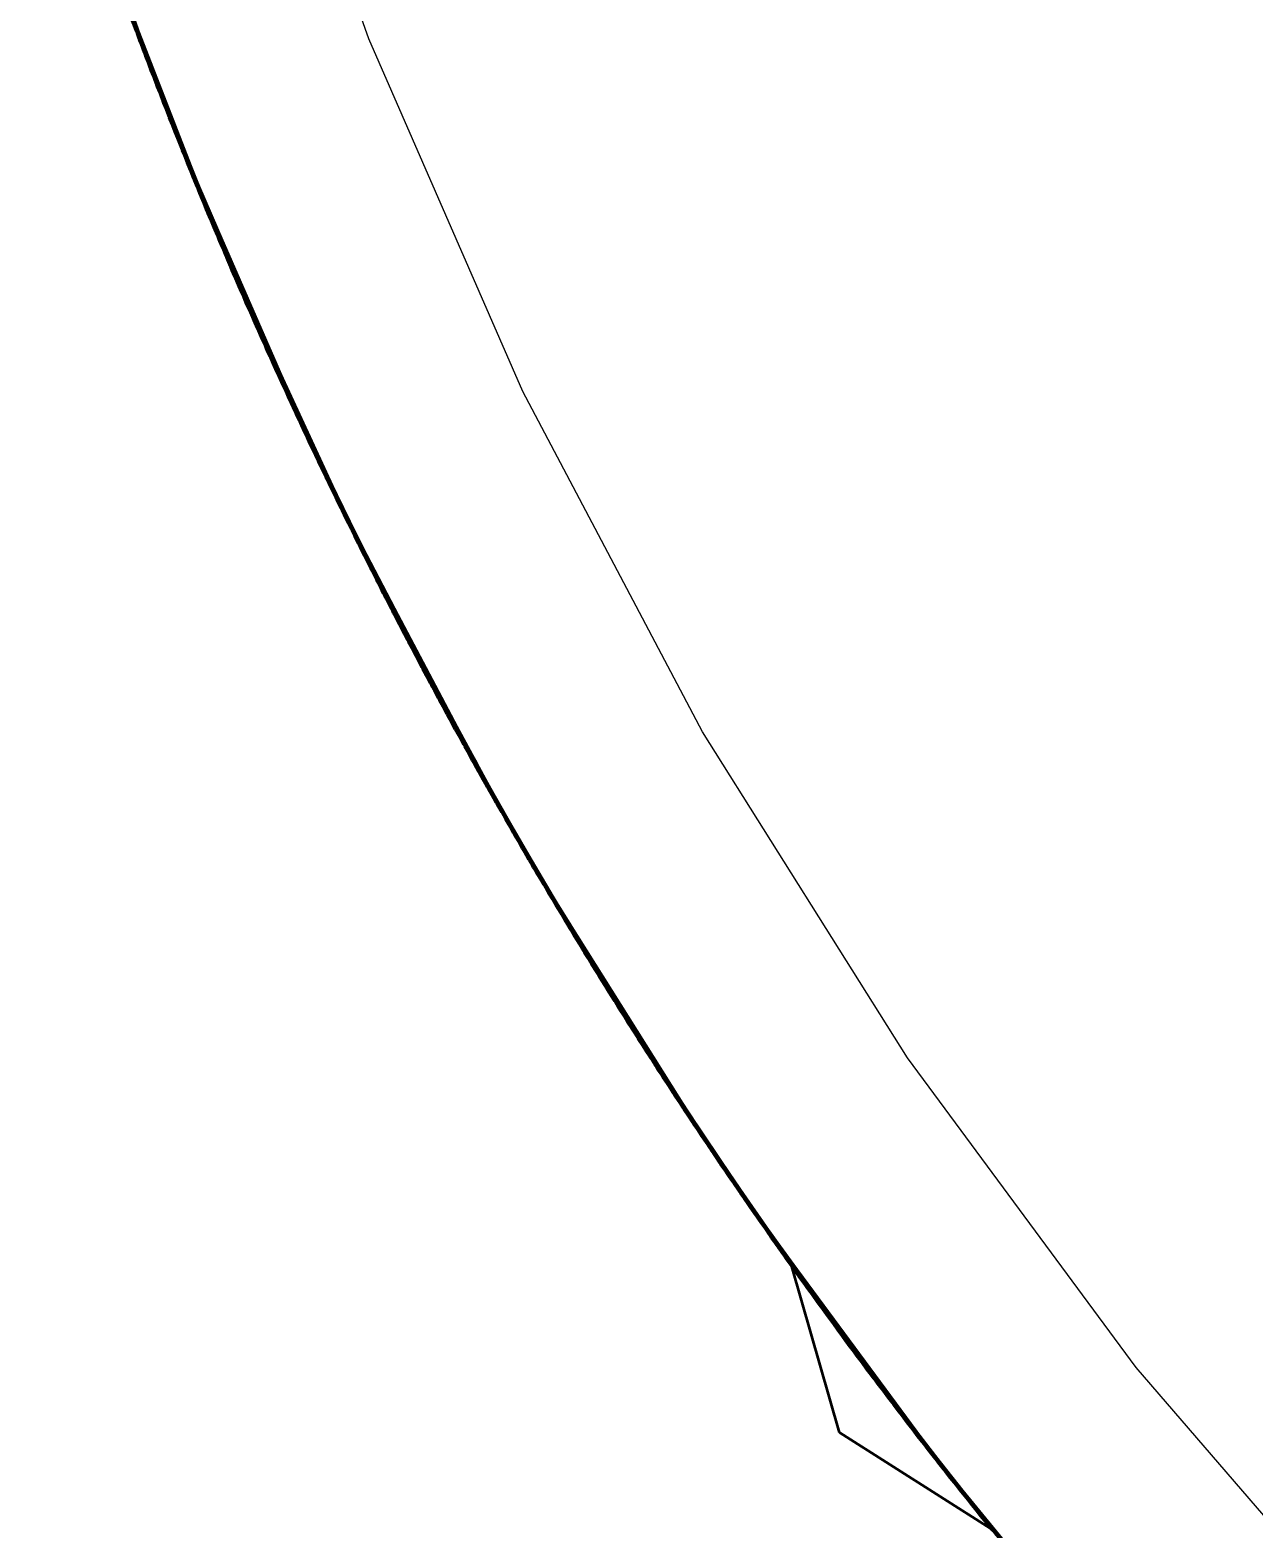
# Model space of a CAD drawing. Header units: millimetres. Extents: x 0 to 420, y 0 to 297.
# Drawn here: x 189.716 to 190.857, y 263.856 to 265.255 of the extents above; entities that cross this region are included whole.
import ezdxf

# ---------------------------------------------------------------- set-up
doc = ezdxf.new("R2010")
doc.units = ezdxf.units.MM
doc.linetypes.add('DASHED', pattern=[1.524, 1.27, -0.254])
doc.layers.add('HIDDEN', color=8, linetype='DASHED', lineweight=25)
doc.layers.add('VISIBLE', color=7, linetype='CONTINUOUS', lineweight=50)

msp = doc.modelspace()

# ---------------------------------------------------------------- linework, layer by layer
at = {"layer": 'HIDDEN'}
for points in [[(190.03181, 265.24636), (189.91325, 265.58517)], [(190.03181, 265.24636), (189.91325, 265.58517)], [(189.81744, 265.24683), (189.716, 265.54628)], [(189.83883, 265.19072), (189.71775, 265.54053)], [(189.8196, 265.24107), (189.71779, 265.54039)], [(189.81789, 265.24581), (189.71827, 265.53927)], [(189.82176, 265.23532), (189.71959, 265.53451)], [(189.82361, 265.23043), (189.72112, 265.52952)], [(189.84563, 265.17329), (189.72214, 265.52622)], [(189.72214, 265.52622), (189.84563, 265.17329)], [(189.82223, 265.23425), (189.72255, 265.52551)], [(189.82578, 265.22468), (189.72293, 265.52364)], [(189.82371, 265.23034), (189.72304, 265.52373)], [(189.72317, 265.52325), (189.84539, 265.17398)], [(189.82796, 265.21895), (189.72474, 265.51778)], [(189.82983, 265.21407), (189.7263, 265.51279)], [(189.82812, 265.21873), (189.72743, 265.50983)], [(189.83203, 265.20833), (189.72813, 265.50692)], [(189.83424, 265.2026), (189.72997, 265.50106)], [(189.83394, 265.20355), (189.73232, 265.49423)], [(189.83834, 265.19198), (189.73339, 265.49021)], [(189.84056, 265.18626), (189.73525, 265.48436)], [(189.8399, 265.18813), (189.7373, 265.47858)], [(189.8447, 265.17568), (189.73871, 265.47354)], [(189.82461, 265.22851), (189.73962, 265.47482)], [(189.84695, 265.16995), (189.74059, 265.46768)], [(189.83053, 265.21296), (189.74191, 265.4671)], [(189.84589, 265.17282), (189.7423, 265.46301)], [(189.85112, 265.15937), (189.74409, 265.45686)], [(189.83634, 265.19785), (189.74427, 265.45912)], [(189.85339, 265.15365), (189.74599, 265.45101)], [(189.84233, 265.18243), (189.74658, 265.45134)], [(189.85186, 265.15767), (189.74736, 265.44741)], [(189.84831, 265.16717), (189.74891, 265.44348)], [(189.8576, 265.14309), (189.74952, 265.44021)], [(189.85429, 265.15206), (189.75127, 265.4355)], [(189.85988, 265.13738), (189.75144, 265.43436)], [(189.85799, 265.14228), (189.75179, 265.43375)], [(189.86217, 265.13169), (189.75337, 265.42853)], [(189.86413, 265.12685), (189.75502, 265.42358)], [(189.8626, 265.13079), (189.75642, 265.41996)], [(189.86644, 265.12114), (189.75696, 265.41774)], [(189.86406, 265.12719), (189.75699, 265.41805)], [(189.86875, 265.11545), (189.7589, 265.41191)], [(189.8687, 265.11573), (189.76162, 265.40441)], [(189.87304, 265.10492), (189.76252, 265.40113)], [(189.87537, 265.09924), (189.76449, 265.39531)], [(189.87497, 265.10039), (189.7669, 265.38885)], [(189.87971, 265.08874), (189.76816, 265.38456)], [(189.84265, 265.18487), (189.76929, 265.38515)], [(189.88207, 265.08305), (189.77015, 265.37874)], [(189.86511, 265.12509), (189.77174, 265.37742)], [(189.88122, 265.08526), (189.77219, 265.37339)], [(189.88644, 265.07256), (189.77385, 265.36798)], [(189.87121, 265.11007), (189.77425, 265.36949)], [(189.88881, 265.06688), (189.77586, 265.36217)], [(189.87751, 265.09472), (189.77669, 265.36181)], [(189.8875, 265.07019), (189.77755, 265.35789)], [(189.88376, 265.07965), (189.77918, 265.35395)], [(189.89322, 265.0564), (189.77959, 265.35144)], [(189.89561, 265.05074), (189.78162, 265.34563)], [(189.89004, 265.0646), (189.78167, 265.34606)], [(189.89392, 265.0549), (189.78223, 265.34432)], [(189.89801, 265.04508), (189.78366, 265.33983)], [(189.90006, 265.04028), (189.7854, 265.33491)], [(189.89874, 265.04353), (189.78712, 265.33063)], [(189.90247, 265.03462), (189.78745, 265.32911)], [(189.90028, 265.03992), (189.78772, 265.32875)], [(189.90489, 265.02897), (189.78951, 265.32332)], [(189.90695, 265.02417), (189.79126, 265.3184)], [(189.90512, 265.02859), (189.79262, 265.31517)], [(189.90938, 265.01852), (189.79333, 265.31261)], [(189.91181, 265.01289), (189.7954, 265.30683)], [(189.91168, 265.01335), (189.79819, 265.29971)], [(189.91635, 265.00247), (189.79927, 265.29614)], [(189.91881, 264.99683), (189.80137, 265.29037)], [(189.9182, 264.99838), (189.80377, 265.28435)], [(189.92338, 264.98642), (189.80527, 265.27968)], [(189.90135, 265.03789), (189.80625, 265.2807)], [(189.92586, 264.98079), (189.80738, 265.27391)], [(189.90774, 265.02297), (189.80894, 265.27281)], [(189.92479, 264.98337), (189.80942, 265.26896)], [(189.93046, 264.9704), (189.81132, 265.26325)], [(189.91434, 265.0077), (189.81154, 265.26521)], [(189.93295, 264.96478), (189.81346, 265.25748)], [(189.92085, 264.99281), (189.81421, 265.25738)], [(189.93149, 264.96824), (189.81512, 265.25359)], [(189.92745, 264.97781), (189.81686, 265.24961)], [(189.9376, 264.9544), (189.81744, 265.24683)], [(190.17535, 264.91735), (190.03181, 265.24636)], [(190.17535, 264.91735), (190.03181, 265.24636)], [(189.93417, 264.96269), (189.81949, 265.2419)], [(189.94012, 264.94879), (189.8196, 265.24107)], [(189.93812, 264.9534), (189.82014, 265.24)], [(189.94264, 264.94319), (189.82176, 265.23532)], [(189.9448, 264.93842), (189.82361, 265.23043)], [(189.94318, 264.94214), (189.82529, 265.22653)], [(189.94732, 264.93282), (189.82578, 265.22468)], [(189.94489, 264.93836), (189.8259, 265.22476)], [(189.94987, 264.92724), (189.82796, 265.21895)], [(189.95204, 264.92249), (189.82983, 265.21407)], [(189.95004, 264.92702), (189.83115, 265.21118)], [(189.9546, 264.9169), (189.83203, 265.20833)], [(189.95716, 264.91132), (189.83424, 265.2026)], [(189.95681, 264.91222), (189.83702, 265.19592)], [(189.96192, 264.90098), (189.83834, 265.19198)], [(189.98546, 264.85083), (189.83883, 265.19072)], [(189.9645, 264.89541), (189.84056, 265.18626)], [(189.96372, 264.89725), (189.84296, 265.18064)], [(189.94591, 264.93656), (189.84553, 265.17703)], [(189.9693, 264.88511), (189.8447, 265.17568)], [(189.99516, 264.83058), (189.84563, 265.17329)], [(189.84563, 265.17329), (189.99516, 264.83058)], [(189.84612, 265.17218), (189.99403, 264.83317)], [(189.97191, 264.87953), (189.84695, 265.16995)], [(189.95281, 264.92141), (189.84829, 265.16949)], [(189.97068, 264.88231), (189.84895, 265.1654)], [(189.97675, 264.86924), (189.85112, 265.15937)], [(189.95957, 264.90669), (189.85115, 265.16169)], [(189.97937, 264.86368), (189.85339, 265.15365)], [(189.96649, 264.89173), (189.85395, 265.15403)], [(189.9776, 264.86757), (189.85498, 265.15018)], [(189.97346, 264.87682), (189.85676, 265.14635)], [(189.98424, 264.8534), (189.8576, 265.14309)], [(189.98037, 264.86215), (189.85963, 265.13852)], [(189.98687, 264.84785), (189.85988, 265.13738)], [(189.98467, 264.85264), (189.86027, 265.13679)], [(189.92119, 264.99499), (189.8607, 265.14125)], [(189.98952, 264.84231), (189.86217, 265.13169)], [(189.99178, 264.8376), (189.86413, 265.12685)], [(189.99001, 264.84144), (189.86577, 265.12331)], [(189.99444, 264.83206), (189.86644, 265.12114)], [(189.99169, 264.83794), (189.86646, 265.12144)], [(189.99711, 264.82653), (189.86875, 265.11545)], [(189.99706, 264.82678), (189.87194, 265.10814)], [(190.00206, 264.81629), (189.87304, 265.10492)], [(190.00475, 264.81076), (189.87537, 265.09924)], [(190.00427, 264.8119), (189.87818, 265.09296)], [(190.00974, 264.80056), (189.87971, 265.08874)], [(189.96667, 264.89417), (189.8808, 265.0894)], [(190.01245, 264.79503), (189.88207, 265.08305)], [(189.99288, 264.83589), (189.88372, 265.08188)], [(190.01148, 264.79715), (189.88444, 265.07784)], [(190.01748, 264.78483), (189.88644, 265.07256)], [(189.99992, 264.8213), (189.88673, 265.07413)], [(190.02021, 264.77932), (189.88881, 265.06688)], [(190.00715, 264.80641), (189.88966, 265.06658)], [(190.01868, 264.78254), (189.89076, 265.06272)], [(190.01436, 264.79171), (189.89263, 265.05892)], [(190.02526, 264.76914), (189.89322, 265.0564)], [(190.028, 264.76364), (189.89561, 265.05074)], [(190.02157, 264.77714), (189.89563, 265.05118)], [(190.02605, 264.76769), (189.89629, 265.04947)], [(190.03075, 264.75815), (189.89801, 265.04508)], [(190.03311, 264.75348), (189.90006, 265.04028)], [(190.03159, 264.75663), (189.90205, 265.0361)], [(190.03587, 264.74799), (189.90247, 265.03462)], [(190.03335, 264.75314), (189.90277, 265.03426)], [(190.03864, 264.74251), (189.90489, 265.02897)], [(190.041, 264.73784), (189.90695, 265.02417)], [(190.0389, 264.74213), (189.9085, 265.02104)], [(190.04378, 264.73236), (189.90938, 265.01852)], [(190.04657, 264.72689), (189.91181, 265.01289)], [(190.04641, 264.72735), (189.91504, 265.00596)], [(190.05175, 264.71678), (189.91635, 265.00247)], [(190.05457, 264.71131), (189.91881, 264.99683)], [(190.05388, 264.71278), (189.92158, 264.99098)], [(190.05979, 264.7012), (189.92338, 264.98642)], [(190.03456, 264.75115), (189.92428, 264.98751)], [(190.06261, 264.69574), (189.92586, 264.98079)], [(190.04187, 264.73669), (189.92747, 264.9798)], [(190.06137, 264.69827), (189.92819, 264.97598)], [(190.06786, 264.68566), (189.93046, 264.9704)], [(190.04941, 264.72189), (189.93055, 264.97236)], [(190.07071, 264.68021), (189.93295, 264.96478)], [(190.05687, 264.70739), (189.9337, 264.96475)], [(190.06903, 264.68356), (189.93486, 264.96099)], [(190.06437, 264.6929), (189.93686, 264.95711)], [(190.076, 264.67015), (189.9376, 264.9544)], [(190.07206, 264.67819), (189.93996, 264.94961)], [(190.07887, 264.6647), (189.94012, 264.94879)], [(190.07658, 264.66917), (189.94073, 264.94776)], [(190.08174, 264.65928), (189.94264, 264.94319)], [(190.08419, 264.65465), (189.9448, 264.93842)], [(190.08235, 264.65825), (189.94672, 264.93463)], [(190.08707, 264.64923), (189.94732, 264.93282)], [(190.08427, 264.65463), (189.94745, 264.93287)], [(190.08996, 264.64381), (189.94987, 264.92724)], [(190.09242, 264.63921), (189.95204, 264.92249)], [(190.09015, 264.64361), (189.95354, 264.91968)], [(190.09533, 264.6338), (189.9546, 264.9169)], [(190.09825, 264.62838), (189.95716, 264.91132)], [(190.34308, 264.59999), (190.17535, 264.91735)], [(190.34308, 264.59999), (190.17535, 264.91735)], [(190.09786, 264.62923), (189.96036, 264.90484)], [(190.10365, 264.61838), (189.96192, 264.90098)], [(190.10658, 264.61297), (189.9645, 264.89541)], [(190.10567, 264.61479), (189.96725, 264.88996)], [(190.11202, 264.60299), (189.9693, 264.88511)], [(190.08542, 264.65287), (189.97003, 264.88653)], [(190.11497, 264.59759), (189.97191, 264.87953)], [(190.09326, 264.63819), (189.97326, 264.87919)], [(190.11358, 264.60027), (189.97419, 264.87512)], [(190.10095, 264.6239), (189.9766, 264.87159)], [(190.12045, 264.58764), (189.97675, 264.86924)], [(190.12342, 264.58224), (189.97937, 264.86368)], [(190.10878, 264.60947), (189.97991, 264.86408)], [(190.12142, 264.586), (189.98116, 264.86033)], [(190.1167, 264.59497), (189.98319, 264.85661)], [(190.12893, 264.5723), (189.98424, 264.8534)], [(190.15683, 264.52272), (189.98546, 264.85083)], [(190.12452, 264.58078), (189.98655, 264.84897)], [(190.13191, 264.56693), (189.98687, 264.84785)], [(190.12939, 264.57159), (189.9873, 264.84726)], [(190.05707, 264.70959), (189.98742, 264.85182)], [(190.1349, 264.56156), (189.98952, 264.84231)], [(190.13745, 264.55701), (189.99178, 264.8376)], [(190.13545, 264.56072), (189.99364, 264.83417)], [(190.14046, 264.55165), (189.99444, 264.83206)], [(190.13734, 264.55734), (189.99445, 264.83235)], [(190.16987, 264.49999), (189.99516, 264.83058)], [(189.99516, 264.83058), (190.16987, 264.49999)], [(189.99567, 264.82961), (190.16937, 264.50094)], [(190.14347, 264.54629), (189.99711, 264.82653)], [(190.14342, 264.54652), (190.00075, 264.81943)], [(190.14907, 264.53639), (190.00206, 264.81629)], [(190.1521, 264.53104), (190.00475, 264.81076)], [(190.15153, 264.53216), (190.00793, 264.80469)], [(190.15772, 264.52117), (190.00974, 264.80056)], [(190.10881, 264.61189), (190.01078, 264.8013)], [(190.16077, 264.51582), (190.01245, 264.79503)], [(190.13867, 264.55536), (190.01416, 264.794)], [(190.15969, 264.51785), (190.01515, 264.78999)], [(190.16644, 264.50597), (190.01748, 264.78483)], [(190.14662, 264.54123), (190.01764, 264.78647)], [(190.16951, 264.50063), (190.02021, 264.77932)], [(190.15475, 264.52689), (190.02106, 264.77908)], [(190.16779, 264.50374), (190.02241, 264.77531)], [(190.16291, 264.51261), (190.0245, 264.77165)], [(190.1752, 264.49079), (190.02526, 264.76914)], [(190.171, 264.49855), (190.028, 264.76408)], [(190.17828, 264.48548), (190.028, 264.76364)], [(190.17607, 264.48941), (190.02877, 264.76241)], [(190.18137, 264.48017), (190.03075, 264.75815)], [(190.18401, 264.47567), (190.03311, 264.75348)], [(190.18231, 264.4787), (190.03536, 264.74942)], [(190.18712, 264.47036), (190.03587, 264.74799)], [(190.18427, 264.47534), (190.0362, 264.74763)], [(190.19023, 264.46507), (190.03864, 264.74251)], [(190.19288, 264.46056), (190.041, 264.73784)], [(190.19053, 264.46468), (190.04275, 264.73482)], [(190.19601, 264.45526), (190.04378, 264.73236)], [(190.19913, 264.44998), (190.04657, 264.72689)], [(190.19894, 264.45043), (190.05022, 264.72019)], [(190.20494, 264.44022), (190.05175, 264.71678)], [(190.2081, 264.43493), (190.05457, 264.71131)], [(190.20734, 264.43633), (190.0577, 264.70565)], [(190.21395, 264.42518), (190.05979, 264.7012)], [(190.18563, 264.47341), (190.06062, 264.70236)], [(190.21712, 264.4199), (190.06261, 264.69574)], [(190.19383, 264.45945), (190.06428, 264.69487)], [(190.21572, 264.42235), (190.06525, 264.69109)], [(190.20227, 264.44519), (190.06783, 264.68762)], [(190.22299, 264.41018), (190.06786, 264.68566)], [(190.22617, 264.40491), (190.07071, 264.68021)], [(190.21066, 264.43115), (190.07145, 264.68024)], [(190.22429, 264.40815), (190.07286, 264.67654)], [(190.21904, 264.4172), (190.0751, 264.67278)], [(190.23209, 264.39521), (190.076, 264.67015)], [(190.22765, 264.40297), (190.07867, 264.6655)], [(190.2353, 264.38996), (190.07887, 264.6647)], [(190.23274, 264.39427), (190.07955, 264.66371)], [(190.2385, 264.38473), (190.08174, 264.65928)], [(190.24124, 264.38027), (190.08419, 264.65465)], [(190.23919, 264.38373), (190.08635, 264.651)], [(190.24446, 264.37504), (190.08707, 264.64923)], [(190.2413, 264.38028), (190.08721, 264.64925)], [(190.24769, 264.36981), (190.08996, 264.64381)], [(190.25043, 264.36537), (190.09242, 264.63921)], [(190.24789, 264.36961), (190.0941, 264.63651)], [(190.25368, 264.36016), (190.09533, 264.6338)], [(190.25693, 264.35493), (190.09825, 264.62838)], [(190.25651, 264.35573), (190.10184, 264.62212)], [(190.26296, 264.34529), (190.10365, 264.61838)], [(190.26623, 264.34008), (190.10658, 264.61297)], [(190.26518, 264.34186), (190.10966, 264.60772)], [(190.24259, 264.37855), (190.11265, 264.60448)], [(190.27228, 264.33046), (190.11202, 264.60299)], [(190.27557, 264.32526), (190.11497, 264.59759)], [(190.25133, 264.36442), (190.11635, 264.59734)], [(190.27402, 264.32784), (190.11753, 264.59333)], [(190.25994, 264.3506), (190.12014, 264.59)], [(190.53405, 264.29606), (190.34308, 264.59999)], [(190.53405, 264.29606), (190.34308, 264.59999)], [(190.28166, 264.31567), (190.12045, 264.58764)], [(190.28497, 264.31048), (190.12342, 264.58224)], [(190.26862, 264.33675), (190.12394, 264.58266)], [(190.28274, 264.3141), (190.12542, 264.57901)], [(190.27747, 264.32274), (190.12768, 264.57543)], [(190.2911, 264.3009), (190.12893, 264.5723)], [(190.28617, 264.30906), (190.13152, 264.56803)], [(190.29441, 264.29573), (190.13191, 264.56693)], [(190.21072, 264.43335), (190.13217, 264.57097)], [(190.29158, 264.30025), (190.13239, 264.56634)], [(190.29773, 264.29057), (190.1349, 264.56156)], [(190.30057, 264.28618), (190.13745, 264.55701)], [(190.29834, 264.28975), (190.13954, 264.55369)], [(190.30044, 264.2865), (190.14046, 264.55193)], [(190.30391, 264.28103), (190.14046, 264.55165)], [(190.30725, 264.27587), (190.14347, 264.54629)], [(190.3072, 264.27606), (190.14756, 264.53945)], [(190.31346, 264.26634), (190.14907, 264.53639)], [(190.31683, 264.26119), (190.1521, 264.53104)], [(190.31618, 264.2623), (190.15565, 264.52519)], [(190.35201, 264.20818), (190.15683, 264.52272)], [(190.32306, 264.25169), (190.15772, 264.52117)], [(190.26852, 264.33915), (190.15871, 264.52199)], [(190.32644, 264.24655), (190.16077, 264.51582)], [(190.30189, 264.28461), (190.16253, 264.51493)], [(190.32525, 264.24849), (190.16379, 264.51096)], [(190.33272, 264.23708), (190.16644, 264.50597)], [(190.31073, 264.27099), (190.16648, 264.50764)], [(190.33612, 264.23194), (190.16951, 264.50063)], [(190.36881, 264.18339), (190.16987, 264.49999)], [(190.16987, 264.49999), (190.36881, 264.18339)], [(190.31971, 264.25725), (190.17038, 264.50044)], [(190.33422, 264.23493), (190.17195, 264.49678)], [(190.1723, 264.49613), (190.36823, 264.18431)], [(190.3288, 264.24345), (190.17427, 264.49327)], [(190.34243, 264.22248), (190.1752, 264.49079)], [(190.33774, 264.22996), (190.17824, 264.48592)], [(190.34584, 264.21737), (190.17828, 264.48548)], [(190.34337, 264.22118), (190.17913, 264.48429)], [(190.34926, 264.21227), (190.18137, 264.48017)], [(190.35218, 264.20794), (190.18401, 264.47567)], [(190.35029, 264.21086), (190.18653, 264.47175)], [(190.35561, 264.20285), (190.18712, 264.47036)], [(190.35246, 264.20764), (190.18748, 264.47)], [(190.35905, 264.19776), (190.19023, 264.46507)], [(190.36198, 264.19343), (190.19288, 264.46056)], [(190.35939, 264.19737), (190.19482, 264.45765)], [(190.36544, 264.18834), (190.19601, 264.45526)], [(190.36889, 264.18326), (190.19913, 264.44998)], [(190.36866, 264.18372), (190.20319, 264.44353)], [(190.37531, 264.17389), (190.20494, 264.44022)], [(190.37879, 264.16881), (190.2081, 264.43493)], [(190.37796, 264.17013), (190.21158, 264.42949)], [(190.38524, 264.15945), (190.21395, 264.42518)], [(190.35394, 264.20577), (190.2147, 264.42639)], [(190.38874, 264.15438), (190.21712, 264.4199)], [(190.36301, 264.19237), (190.21882, 264.41916)], [(190.3872, 264.15672), (190.22002, 264.41545)], [(190.37231, 264.17872), (190.22285, 264.4121)], [(190.39522, 264.14505), (190.22299, 264.41018)], [(190.39872, 264.14), (190.22617, 264.40491)], [(190.3816, 264.16517), (190.22691, 264.40499)], [(190.39663, 264.14312), (190.22856, 264.40138)], [(190.39082, 264.15181), (190.23104, 264.39776)], [(190.40524, 264.13069), (190.23209, 264.39521)], [(190.40033, 264.13815), (190.23505, 264.39073)], [(190.40877, 264.12565), (190.2353, 264.38996)], [(190.40595, 264.12978), (190.23604, 264.38899)], [(190.41231, 264.12063), (190.2385, 264.38473)], [(190.41532, 264.11635), (190.24124, 264.38027)], [(190.41306, 264.11966), (190.24362, 264.37676)], [(190.41886, 264.11134), (190.24446, 264.37504)], [(190.41536, 264.11641), (190.24462, 264.37503)], [(190.42242, 264.10632), (190.24769, 264.36981)], [(190.42544, 264.10207), (190.25043, 264.36537)], [(190.42262, 264.10615), (190.25227, 264.36279)], [(190.429, 264.09707), (190.25368, 264.36016)], [(190.43258, 264.09206), (190.25693, 264.35493)], [(190.43213, 264.0928), (190.26092, 264.34892)], [(190.43921, 264.08282), (190.26296, 264.34529)], [(190.4428, 264.07782), (190.26623, 264.34008)], [(190.44276, 264.07787), (190.26963, 264.33503)], [(190.44945, 264.06861), (190.27228, 264.33046)], [(190.41679, 264.11472), (190.27281, 264.332)], [(190.45305, 264.06362), (190.27557, 264.32526)], [(190.42637, 264.1012), (190.27696, 264.32508)], [(190.45237, 264.06458), (190.2784, 264.32117)], [(190.43587, 264.0879), (190.2812, 264.31802)], [(190.45974, 264.05444), (190.28166, 264.31567)], [(190.46337, 264.04947), (190.28497, 264.31048)], [(190.44537, 264.07468), (190.28548, 264.3109)], [(190.46203, 264.0513), (190.28718, 264.30737)], [(190.45512, 264.06122), (190.28966, 264.30394)], [(190.47009, 264.0403), (190.2911, 264.3009)], [(190.46468, 264.04811), (190.29395, 264.29681)], [(190.38152, 264.16738), (190.29439, 264.29982)], [(190.47373, 264.03534), (190.29441, 264.29573)], [(190.74721, 264.00724), (190.53405, 264.29606)], [(190.74721, 264.00724), (190.53405, 264.29606)], [(190.47172, 264.03808), (190.29494, 264.29515)], [(190.47737, 264.0304), (190.29773, 264.29057)], [(190.48047, 264.0262), (190.30057, 264.28618)], [(190.47802, 264.02963), (190.30286, 264.283)], [(190.48146, 264.02488), (190.30389, 264.2813)], [(190.48413, 264.02127), (190.30391, 264.28103)], [(190.4878, 264.01633), (190.30725, 264.27587)], [(190.48776, 264.0165), (190.31176, 264.2693)], [(190.4946, 264.00722), (190.31346, 264.26634)], [(190.49828, 264.00229), (190.31683, 264.26119)], [(190.49755, 264.00338), (190.32074, 264.25558)], [(190.5051, 263.9932), (190.32306, 264.25169)], [(190.44514, 264.07704), (190.32399, 264.25259)], [(190.5088, 263.98829), (190.32644, 264.24655)], [(190.48188, 264.02473), (190.32825, 264.24578)], [(190.50855, 263.98863), (190.32976, 264.24189)], [(190.49159, 264.01166), (190.33264, 264.23877)], [(190.51567, 263.97923), (190.33272, 264.23708)], [(190.51939, 263.97432), (190.33612, 264.23194)], [(190.50139, 263.99857), (190.33702, 264.23178)], [(190.51846, 263.97554), (190.3388, 264.22826)], [(190.51136, 263.98533), (190.34134, 264.22489)], [(190.52628, 263.96528), (190.34243, 264.22248)], [(190.52114, 263.97243), (190.34577, 264.21782)], [(190.53, 263.96039), (190.34584, 264.21737)], [(190.5284, 263.9625), (190.34677, 264.21622)], [(190.53374, 263.95552), (190.34926, 264.21227)], [(190.56993, 263.90895), (190.35201, 264.20818)], [(190.53692, 263.95138), (190.35218, 264.20794)], [(190.53486, 263.95417), (190.35494, 264.20418)], [(190.54067, 263.94652), (190.35561, 264.20285)], [(190.53839, 263.94949), (190.35601, 264.2025)], [(190.54443, 263.94165), (190.35905, 264.19776)], [(190.54763, 263.93752), (190.36198, 264.19343)], [(190.54481, 263.94126), (190.3641, 264.19065)], [(190.5514, 263.93266), (190.36544, 264.18834)], [(190.59084, 263.88254), (190.36881, 264.18339)], [(190.36881, 264.18339), (190.59084, 263.88254)], [(190.55517, 263.92781), (190.36889, 264.18326)], [(190.36926, 264.18279), (190.59084, 263.88254)], [(190.55489, 263.92827), (190.37334, 264.1771)], [(190.56216, 263.91885), (190.37531, 264.17389)], [(190.56596, 263.91401), (190.37879, 264.16881)], [(190.56506, 263.91526), (190.38261, 264.1636)], [(190.57299, 263.90508), (190.38524, 264.15945)], [(190.53882, 263.94933), (190.38592, 264.1607)], [(190.5768, 263.90024), (190.38874, 264.15438)], [(190.54874, 263.9365), (190.39048, 264.15376)], [(190.57631, 263.90086), (190.39191, 264.15014)], [(190.55884, 263.92352), (190.39497, 264.14693)], [(190.58386, 263.89133), (190.39522, 264.14505)], [(190.58767, 263.88651), (190.39872, 264.14)], [(190.56901, 263.91054), (190.39946, 264.14012)], [(190.58649, 263.88801), (190.40134, 264.1366)], [(190.57904, 263.89781), (190.40405, 264.13315)], [(190.59476, 263.87764), (190.40524, 264.13069)], [(190.58939, 263.88477), (190.40849, 264.12639)], [(190.59861, 263.87284), (190.40877, 264.12565)], [(190.59673, 263.87518), (190.40959, 264.12472)], [(190.60245, 263.86805), (190.41231, 264.12063)], [(190.60573, 263.86397), (190.41532, 264.11635)], [(190.60329, 263.86711), (190.41792, 264.113)], [(190.60959, 263.85919), (190.41886, 264.11134)], [(190.60699, 263.8624), (190.41904, 264.11131)], [(190.61345, 263.85441), (190.42242, 264.10632)], [(190.61673, 263.85035), (190.42544, 264.10207)], [(190.61366, 263.85425), (190.42742, 264.09963)], [(190.62061, 263.84559), (190.429, 264.09707)], [(190.62449, 263.84081), (190.43258, 264.09206)], [(190.62402, 263.84149), (190.43694, 264.08631)], [(190.63169, 263.83201), (190.43921, 264.08282)], [(190.63433, 263.82889), (190.44276, 264.07787)], [(190.63559, 263.82725), (190.4428, 264.07782)], [(190.64281, 263.81847), (190.44945, 264.06861)], [(190.60731, 263.86241), (190.44987, 264.07018)], [(190.64485, 263.8161), (190.45237, 264.06458)], [(190.64672, 263.81373), (190.45305, 264.06362)], [(190.6177, 263.84957), (190.45448, 264.0635)], [(190.62806, 263.83684), (190.45914, 264.05676)], [(190.65398, 263.80498), (190.45974, 264.05444)], [(190.65524, 263.80356), (190.46203, 264.0513)], [(190.65791, 263.80025), (190.46337, 264.04947)], [(190.63835, 263.82429), (190.46388, 264.04989)], [(190.64894, 263.81145), (190.46848, 264.04322)], [(190.6652, 263.79152), (190.47009, 264.0403)], [(190.66571, 263.791), (190.47172, 264.03808)], [(190.65932, 263.79895), (190.47319, 264.03639)], [(190.56878, 263.91275), (190.47344, 264.03944)], [(190.66914, 263.78681), (190.47373, 264.03534)], [(190.67309, 263.78211), (190.47737, 264.0304)], [(190.67645, 263.77812), (190.48047, 264.0262)], [(190.67629, 263.77841), (190.48146, 264.02488)], [(190.67379, 263.78138), (190.48296, 264.02318)], [(190.68041, 263.77343), (190.48413, 264.02127)], [(190.68439, 263.76873), (190.4878, 264.01633)], [(190.68436, 263.76886), (190.49271, 264.01007)], [(190.69175, 263.76006), (190.4946, 264.00722)], [(190.69574, 263.75537), (190.49828, 264.00229)], [(190.98135, 263.73516), (190.74721, 264.00724)], [(190.98135, 263.73516), (190.74721, 264.00724)], [(190.69492, 263.75642), (190.50254, 263.99694)], [(190.70312, 263.74673), (190.5051, 263.9932)], [(190.63799, 263.8266), (190.50596, 263.99417)], [(190.7057, 263.74382), (190.50855, 263.98863)], [(190.70712, 263.74206), (190.5088, 263.98829)], [(190.67794, 263.77675), (190.51066, 263.98762)], [(190.68849, 263.76429), (190.51547, 263.98093)], [(190.71454, 263.73346), (190.51567, 263.97923)], [(190.71631, 263.7315), (190.51846, 263.97554)], [(190.71856, 263.7288), (190.51939, 263.97432)], [(190.69905, 263.75188), (190.52031, 263.97419)], [(190.70987, 263.73926), (190.52504, 263.96761)], [(190.72601, 263.72021), (190.52628, 263.96528)], [(190.72706, 263.71909), (190.5284, 263.9625)], [(190.72046, 263.727), (190.52991, 263.96084)], [(190.73004, 263.71557), (190.53, 263.96039)], [(190.73408, 263.71094), (190.53374, 263.95552)], [(190.73751, 263.70701), (190.53692, 263.95138)], [(190.73783, 263.70676), (190.53839, 263.94949)], [(190.73529, 263.70966), (190.53992, 263.94781)], [(190.74157, 263.7024), (190.54067, 263.94652)], [(190.74563, 263.69778), (190.54443, 263.94165)], [(190.74907, 263.69386), (190.54763, 263.93752)], [(190.74605, 263.69739), (190.54992, 263.93488)], [(190.75315, 263.68925), (190.5514, 263.93266)], [(190.75722, 263.68464), (190.55517, 263.92781)], [(190.75689, 263.6851), (190.55999, 263.92194)], [(190.76476, 263.67614), (190.56216, 263.91885)], [(190.76886, 263.67154), (190.56596, 263.91401)], [(190.80939, 263.62666), (190.56993, 263.90895)], [(190.76789, 263.67272), (190.5701, 263.90905)], [(190.77644, 263.66308), (190.57299, 263.90508)], [(190.73954, 263.70509), (190.57359, 263.90636)], [(190.77875, 263.66059), (190.57631, 263.90086)], [(190.78054, 263.65849), (190.5768, 263.90024)], [(190.75027, 263.69288), (190.57857, 263.89974)], [(190.76112, 263.68062), (190.58352, 263.89317)], [(190.78815, 263.65004), (190.58386, 263.89133)], [(190.78975, 263.64836), (190.58649, 263.88801)], [(190.79227, 263.64548), (190.58767, 263.88651)], [(190.77213, 263.66826), (190.58841, 263.88667)], [(190.83474, 263.59913), (190.59084, 263.88254)], [(190.59084, 263.88254), (190.83374, 263.6003)], [(190.59084, 263.88254), (190.83474, 263.59913)], [(190.78295, 263.65619), (190.59343, 263.88)], [(190.7999, 263.63707), (190.59476, 263.87764)], [(190.80073, 263.63626), (190.59673, 263.87518)], [(190.79408, 263.64385), (190.59829, 263.87354)], [(190.80404, 263.63252), (190.59861, 263.87284)], [(190.80818, 263.62798), (190.60245, 263.86805)], [(190.81171, 263.62413), (190.60573, 263.86397)], [(190.8117, 263.62422), (190.60699, 263.8624)], [(190.80909, 263.62708), (190.60854, 263.86079)], [(190.81586, 263.61959), (190.60959, 263.85919)]]:
    msp.add_lwpolyline(points, dxfattribs=at)
at = {"layer": 'VISIBLE'}
for points in [[(189.89787, 265.0454), (189.78354, 265.34016)], [(189.82151, 265.23599), (189.80362, 265.28841)], [(189.81686, 265.24961), (189.81141, 265.26301)], [(189.81512, 265.25359), (189.8128, 265.25929)], [(189.81714, 265.24763), (189.81453, 265.25534)], [(189.81949, 265.2419), (189.81714, 265.24763)], [(189.81853, 265.24391), (189.81789, 265.24581)], [(189.82014, 265.24), (189.81853, 265.24391)], [(189.8607, 265.14125), (189.82151, 265.23599)], [(189.82291, 265.23227), (189.82223, 265.23425)], [(189.82529, 265.22653), (189.82291, 265.23227)], [(189.82432, 265.22856), (189.82371, 265.23034)], [(189.8259, 265.22476), (189.82432, 265.22856)], [(189.82731, 265.22065), (189.82461, 265.22851)], [(189.84553, 265.17703), (189.82731, 265.22065)], [(189.82874, 265.21694), (189.82812, 265.21873)], [(189.83115, 265.21118), (189.82874, 265.21694)], [(189.83318, 265.20534), (189.83053, 265.21296)], [(189.84829, 265.16949), (189.83318, 265.20534)], [(189.83461, 265.20162), (189.83394, 265.20355)], [(189.83702, 265.19592), (189.83461, 265.20162)], [(189.8391, 265.19003), (189.83634, 265.19785)], [(189.85115, 265.16169), (189.8391, 265.19003)], [(189.84054, 265.18633), (189.8399, 265.18813)], [(189.84296, 265.18064), (189.84054, 265.18633)], [(189.84506, 265.17474), (189.84233, 265.18243)], [(189.86177, 265.13269), (189.84265, 265.18487)], [(189.85395, 265.15403), (189.84506, 265.17474)], [(189.84539, 265.17398), (189.84563, 265.17329)], [(189.84563, 265.17329), (189.84612, 265.17218)], [(189.84652, 265.17105), (189.84589, 265.17282)], [(189.84895, 265.1654), (189.84652, 265.17105)], [(189.85108, 265.15947), (189.84831, 265.16717)], [(189.85676, 265.14635), (189.85108, 265.15947)], [(189.85254, 265.15578), (189.85186, 265.15767)], [(189.85498, 265.15018), (189.85254, 265.15578)], [(189.85714, 265.14423), (189.85429, 265.15206)], [(189.85963, 265.13852), (189.85714, 265.14423)], [(189.85862, 265.14055), (189.85799, 265.14228)], [(189.86027, 265.13679), (189.85862, 265.14055)], [(189.8808, 265.0894), (189.86177, 265.13269)], [(189.86326, 265.12901), (189.8626, 265.13079)], [(189.86577, 265.12331), (189.86326, 265.12901)], [(189.86475, 265.12532), (189.86406, 265.12719)], [(189.86646, 265.12144), (189.86475, 265.12532)], [(189.86792, 265.11749), (189.86511, 265.12509)], [(189.88372, 265.08188), (189.86792, 265.11749)], [(189.86942, 265.1138), (189.8687, 265.11573)], [(189.87194, 265.10814), (189.86942, 265.1138)], [(189.87412, 265.1023), (189.87121, 265.11007)], [(189.88673, 265.07413), (189.87412, 265.1023)], [(189.87563, 265.09863), (189.87497, 265.10039)], [(189.87818, 265.09296), (189.87563, 265.09863)], [(189.88038, 265.08713), (189.87751, 265.09472)], [(189.88966, 265.06658), (189.88038, 265.08713)], [(189.8819, 265.08346), (189.88122, 265.08526)], [(189.88444, 265.07784), (189.8819, 265.08346)], [(189.88668, 265.07197), (189.88376, 265.07965)], [(189.89263, 265.05892), (189.88668, 265.07197)], [(189.88821, 265.06831), (189.8875, 265.07019)], [(189.89076, 265.06272), (189.88821, 265.06831)], [(189.89303, 265.05685), (189.89004, 265.0646)], [(189.89563, 265.05118), (189.89303, 265.05685)], [(189.89458, 265.05319), (189.89392, 265.0549)], [(189.89629, 265.04947), (189.89458, 265.05319)], [(190.0306, 264.75845), (189.89787, 265.0454)], [(189.89943, 265.04174), (189.89874, 265.04353)], [(189.90205, 265.0361), (189.89943, 265.04174)], [(189.90099, 265.03808), (189.90028, 265.03992)], [(189.90277, 265.03426), (189.90099, 265.03808)], [(189.90431, 265.03031), (189.90135, 265.03789)], [(189.92428, 264.98751), (189.90431, 265.03031)], [(189.90588, 265.02665), (189.90512, 265.02859)], [(189.9085, 265.02104), (189.90588, 265.02665)], [(189.9108, 265.01524), (189.90774, 265.02297)], [(189.92747, 264.9798), (189.9108, 265.01524)], [(189.91238, 265.0116), (189.91168, 265.01335)], [(189.91504, 265.00596), (189.91238, 265.0116)], [(189.91734, 265.0002), (189.91434, 265.0077)], [(189.93055, 264.97236), (189.91734, 265.0002)], [(189.91893, 264.99655), (189.9182, 264.99838)], [(189.92158, 264.99098), (189.91893, 264.99655)], [(189.94235, 264.94384), (189.92119, 264.99499)], [(189.92393, 264.98516), (189.92085, 264.99281)], [(189.9337, 264.96475), (189.92393, 264.98516)], [(189.92553, 264.98153), (189.92479, 264.98337)], [(189.92819, 264.97598), (189.92553, 264.98153)], [(189.93056, 264.97016), (189.92745, 264.97781)], [(189.93686, 264.95711), (189.93056, 264.97016)], [(189.93218, 264.96653), (189.93149, 264.96824)], [(189.93486, 264.96099), (189.93218, 264.96653)], [(189.93725, 264.95517), (189.93417, 264.96269)], [(189.93996, 264.94961), (189.93725, 264.95517)], [(189.93888, 264.95154), (189.93812, 264.9534)], [(189.94073, 264.94776), (189.93888, 264.95154)], [(189.98742, 264.85182), (189.94235, 264.94384)], [(189.94398, 264.94021), (189.94318, 264.94214)], [(189.94672, 264.93463), (189.94398, 264.94021)], [(189.94562, 264.9366), (189.94489, 264.93836)], [(189.94745, 264.93287), (189.94562, 264.9366)], [(189.94911, 264.9289), (189.94591, 264.93656)], [(189.97003, 264.88653), (189.94911, 264.9289)], [(189.95076, 264.92528), (189.95004, 264.92702)], [(189.95354, 264.91968), (189.95076, 264.92528)], [(189.95594, 264.91398), (189.95281, 264.92141)], [(189.97326, 264.87919), (189.95594, 264.91398)], [(189.9576, 264.91036), (189.95681, 264.91222)], [(189.96036, 264.90484), (189.9576, 264.91036)], [(189.96281, 264.89907), (189.95957, 264.90669)], [(189.9766, 264.87159), (189.96281, 264.89907)], [(189.96448, 264.89548), (189.96372, 264.89725)], [(189.96725, 264.88996), (189.96448, 264.89548)], [(189.96972, 264.8842), (189.96649, 264.89173)], [(189.98905, 264.84329), (189.96667, 264.89417)], [(189.97991, 264.86408), (189.96972, 264.8842)], [(189.97141, 264.8806), (189.97068, 264.88231)], [(189.97419, 264.87512), (189.97141, 264.8806)], [(189.9767, 264.86934), (189.97346, 264.87682)], [(189.98319, 264.85661), (189.9767, 264.86934)], [(189.97839, 264.86575), (189.9776, 264.86757)], [(189.98116, 264.86033), (189.97839, 264.86575)], [(189.9837, 264.85451), (189.98037, 264.86215)], [(189.98655, 264.84897), (189.9837, 264.85451)], [(189.98542, 264.85093), (189.98467, 264.85264)], [(189.9873, 264.84726), (189.98542, 264.85093)], [(190.01078, 264.8013), (189.98905, 264.84329)], [(189.99077, 264.8397), (189.99001, 264.84144)], [(189.99364, 264.83417), (189.99077, 264.8397)], [(189.99249, 264.83612), (189.99169, 264.83794)], [(189.99445, 264.83235), (189.99249, 264.83612)], [(189.99616, 264.8285), (189.99288, 264.83589)], [(189.99403, 264.83317), (189.99516, 264.83058)], [(189.99516, 264.83058), (189.99567, 264.82961)], [(190.01416, 264.794), (189.99616, 264.8285)], [(189.99788, 264.82492), (189.99706, 264.82678)], [(190.00075, 264.81943), (189.99788, 264.82492)], [(190.0033, 264.81373), (189.99992, 264.8213)], [(190.01764, 264.78647), (190.0033, 264.81373)], [(190.00504, 264.81017), (190.00427, 264.8119)], [(190.00793, 264.80469), (190.00504, 264.81017)], [(190.01051, 264.79899), (190.00715, 264.80641)], [(190.02106, 264.77908), (190.01051, 264.79899)], [(190.01226, 264.79542), (190.01148, 264.79715)], [(190.01515, 264.78999), (190.01226, 264.79542)], [(190.01776, 264.78426), (190.01436, 264.79171)], [(190.0245, 264.77165), (190.01776, 264.78426)], [(190.01952, 264.7807), (190.01868, 264.78254)], [(190.02241, 264.77531), (190.01952, 264.7807)], [(190.02504, 264.76957), (190.02157, 264.77714)], [(190.028, 264.76408), (190.02504, 264.76957)], [(190.02682, 264.76602), (190.02605, 264.76769)], [(190.02877, 264.76241), (190.02682, 264.76602)], [(190.1812, 264.48047), (190.0306, 264.75845)], [(190.03239, 264.7549), (190.03159, 264.75663)], [(190.03536, 264.74942), (190.03239, 264.7549)], [(190.03418, 264.75134), (190.03335, 264.75314)], [(190.0362, 264.74763), (190.03418, 264.75134)], [(190.03799, 264.7438), (190.03456, 264.75115)], [(190.06062, 264.70236), (190.03799, 264.7438)], [(190.03978, 264.74025), (190.0389, 264.74213)], [(190.04275, 264.73482), (190.03978, 264.74025)], [(190.04541, 264.72917), (190.04187, 264.73669)], [(190.06428, 264.69487), (190.04541, 264.72917)], [(190.04722, 264.72564), (190.04641, 264.72735)], [(190.05022, 264.72019), (190.04722, 264.72564)], [(190.05289, 264.71457), (190.04941, 264.72189)], [(190.06783, 264.68762), (190.05289, 264.71457)], [(190.05471, 264.71103), (190.05388, 264.71278)], [(190.0577, 264.70565), (190.05471, 264.71103)], [(190.06042, 264.69998), (190.05687, 264.70739)], [(190.08141, 264.65991), (190.05707, 264.70959)], [(190.07145, 264.68024), (190.06042, 264.69998)], [(190.06224, 264.69646), (190.06137, 264.69827)], [(190.06525, 264.69109), (190.06224, 264.69646)], [(190.06798, 264.68542), (190.06437, 264.6929)], [(190.0751, 264.67278), (190.06798, 264.68542)], [(190.06983, 264.68191), (190.06903, 264.68356)], [(190.07286, 264.67654), (190.06983, 264.68191)], [(190.07561, 264.67089), (190.07206, 264.67819)], [(190.07867, 264.6655), (190.07561, 264.67089)], [(190.07746, 264.66737), (190.07658, 264.66917)], [(190.07955, 264.66371), (190.07746, 264.66737)], [(190.13217, 264.57097), (190.08141, 264.65991)], [(190.08327, 264.65639), (190.08235, 264.65825)], [(190.08635, 264.651), (190.08327, 264.65639)], [(190.08513, 264.65289), (190.08427, 264.65463)], [(190.08721, 264.64925), (190.08513, 264.65289)], [(190.0891, 264.64542), (190.08542, 264.65287)], [(190.11265, 264.60448), (190.0891, 264.64542)], [(190.09098, 264.64192), (190.09015, 264.64361)], [(190.0941, 264.63651), (190.09098, 264.64192)], [(190.09686, 264.63096), (190.09326, 264.63819)], [(190.11635, 264.59734), (190.09686, 264.63096)], [(190.09875, 264.62746), (190.09786, 264.62923)], [(190.10184, 264.62212), (190.09875, 264.62746)], [(190.10466, 264.61652), (190.10095, 264.6239)], [(190.12014, 264.59), (190.10466, 264.61652)], [(190.10655, 264.61303), (190.10567, 264.61479)], [(190.10966, 264.60772), (190.10655, 264.61303)], [(190.1125, 264.60211), (190.10878, 264.60947)], [(190.13437, 264.56251), (190.10881, 264.61189)], [(190.12394, 264.58266), (190.1125, 264.60211)], [(190.11441, 264.59863), (190.11358, 264.60027)], [(190.11753, 264.59333), (190.11441, 264.59863)], [(190.1204, 264.58772), (190.1167, 264.59497)], [(190.12768, 264.57543), (190.1204, 264.58772)], [(190.12232, 264.58424), (190.12142, 264.586)], [(190.12542, 264.57901), (190.12232, 264.58424)], [(190.12833, 264.57336), (190.12452, 264.58078)], [(190.13152, 264.56803), (190.12833, 264.57336)], [(190.13026, 264.5699), (190.12939, 264.57159)], [(190.13239, 264.56634), (190.13026, 264.5699)], [(190.15871, 264.52199), (190.13437, 264.56251)], [(190.13632, 264.55904), (190.13545, 264.56072)], [(190.13954, 264.55369), (190.13632, 264.55904)], [(190.13826, 264.55557), (190.13734, 264.55734)], [(190.14046, 264.55193), (190.13826, 264.55557)], [(190.1424, 264.5482), (190.13867, 264.55536)], [(190.16253, 264.51493), (190.1424, 264.5482)], [(190.14435, 264.54473), (190.14342, 264.54652)], [(190.14756, 264.53945), (190.14435, 264.54473)], [(190.15047, 264.53391), (190.14662, 264.54123)], [(190.16648, 264.50764), (190.15047, 264.53391)], [(190.15243, 264.53046), (190.15153, 264.53216)], [(190.15565, 264.52519), (190.15243, 264.53046)], [(190.15858, 264.51965), (190.15475, 264.52689)], [(190.17038, 264.50044), (190.15858, 264.51965)], [(190.16056, 264.5162), (190.15969, 264.51785)], [(190.16379, 264.51096), (190.16056, 264.5162)], [(190.16675, 264.50541), (190.16291, 264.51261)], [(190.17427, 264.49327), (190.16675, 264.50541)], [(190.16874, 264.50197), (190.16779, 264.50374)], [(190.17195, 264.49678), (190.16874, 264.50197)], [(190.16937, 264.50094), (190.16987, 264.49999)], [(190.16987, 264.49999), (190.1723, 264.49613)], [(190.17495, 264.49121), (190.171, 264.49855)], [(190.17824, 264.48592), (190.17495, 264.49121)], [(190.17695, 264.48778), (190.17607, 264.48941)], [(190.17913, 264.48429), (190.17695, 264.48778)], [(190.34907, 264.21255), (190.1812, 264.48047)], [(190.18321, 264.47703), (190.18231, 264.4787)], [(190.18653, 264.47175), (190.18321, 264.47703)], [(190.18522, 264.4736), (190.18427, 264.47534)], [(190.18748, 264.47), (190.18522, 264.4736)], [(190.1895, 264.46631), (190.18563, 264.47341)], [(190.2147, 264.42639), (190.1895, 264.46631)], [(190.19151, 264.46288), (190.19053, 264.46468)], [(190.19482, 264.45765), (190.19151, 264.46288)], [(190.19783, 264.45218), (190.19383, 264.45945)], [(190.21882, 264.41916), (190.19783, 264.45218)], [(190.19986, 264.44877), (190.19894, 264.45043)], [(190.20319, 264.44353), (190.19986, 264.44877)], [(190.20622, 264.43808), (190.20227, 264.44519)], [(190.22285, 264.4121), (190.20622, 264.43808)], [(190.20826, 264.43467), (190.20734, 264.43633)], [(190.21158, 264.42949), (190.20826, 264.43467)], [(190.21465, 264.42399), (190.21066, 264.43115)], [(190.23813, 264.38533), (190.21072, 264.43335)], [(190.22691, 264.40499), (190.21465, 264.42399)], [(190.2167, 264.42059), (190.21572, 264.42235)], [(190.22002, 264.41545), (190.2167, 264.42059)], [(190.22312, 264.40994), (190.21904, 264.4172)], [(190.23104, 264.39776), (190.22312, 264.40994)], [(190.22519, 264.40656), (190.22429, 264.40815)], [(190.22856, 264.40138), (190.22519, 264.40656)], [(190.23165, 264.39593), (190.22765, 264.40297)], [(190.23505, 264.39073), (190.23165, 264.39593)], [(190.23372, 264.39253), (190.23274, 264.39427)], [(190.23604, 264.38899), (190.23372, 264.39253)], [(190.29439, 264.29982), (190.23813, 264.38533)], [(190.24021, 264.38193), (190.23919, 264.38373)], [(190.24362, 264.37676), (190.24021, 264.38193)], [(190.24229, 264.37856), (190.2413, 264.38028)], [(190.24462, 264.37503), (190.24229, 264.37856)], [(190.24673, 264.37135), (190.24259, 264.37855)], [(190.27281, 264.332), (190.24673, 264.37135)], [(190.24882, 264.36798), (190.24789, 264.36961)], [(190.25227, 264.36279), (190.24882, 264.36798)], [(190.25539, 264.35742), (190.25133, 264.36442)], [(190.27696, 264.32508), (190.25539, 264.35742)], [(190.25749, 264.35404), (190.25651, 264.35573)], [(190.26092, 264.34892), (190.25749, 264.35404)], [(190.26408, 264.3435), (190.25994, 264.3506)], [(190.2812, 264.31802), (190.26408, 264.3435)], [(190.26619, 264.34014), (190.26518, 264.34186)], [(190.26963, 264.33503), (190.26619, 264.34014)], [(190.29715, 264.29147), (190.26852, 264.33915)], [(190.27282, 264.32961), (190.26862, 264.33675)], [(190.28548, 264.3109), (190.27282, 264.32961)], [(190.27495, 264.32626), (190.27402, 264.32784)], [(190.2784, 264.32117), (190.27495, 264.32626)], [(190.28161, 264.31575), (190.27747, 264.32274)], [(190.28966, 264.30394), (190.28161, 264.31575)], [(190.28375, 264.3124), (190.28274, 264.3141)], [(190.28718, 264.30737), (190.28375, 264.3124)], [(190.29043, 264.30192), (190.28617, 264.30906)], [(190.29395, 264.29681), (190.29043, 264.30192)], [(190.29258, 264.29859), (190.29158, 264.30025)], [(190.29494, 264.29515), (190.29258, 264.29859)], [(190.32399, 264.25259), (190.29715, 264.29147)], [(190.29931, 264.28814), (190.29834, 264.28975)], [(190.30286, 264.283), (190.29931, 264.28814)], [(190.30147, 264.2848), (190.30044, 264.2865)], [(190.30389, 264.2813), (190.30147, 264.2848)], [(190.30607, 264.2777), (190.30189, 264.28461)], [(190.32825, 264.24578), (190.30607, 264.2777)], [(190.30823, 264.27436), (190.3072, 264.27606)], [(190.31176, 264.2693), (190.30823, 264.27436)], [(190.31502, 264.26395), (190.31073, 264.27099)], [(190.33264, 264.23877), (190.31502, 264.26395)], [(190.3172, 264.26063), (190.31618, 264.2623)], [(190.32074, 264.25558), (190.3172, 264.26063)], [(190.32402, 264.25023), (190.31971, 264.25725)], [(190.33702, 264.23178), (190.32402, 264.25023)], [(190.32622, 264.24692), (190.32525, 264.24849)], [(190.32976, 264.24189), (190.32622, 264.24692)], [(190.33308, 264.23654), (190.3288, 264.24345)], [(190.34134, 264.22489), (190.33308, 264.23654)], [(190.33527, 264.23322), (190.33422, 264.23493)], [(190.3388, 264.22826), (190.33527, 264.23322)], [(190.34216, 264.22288), (190.33774, 264.22996)], [(190.34577, 264.21782), (190.34216, 264.22288)], [(190.34437, 264.21958), (190.34337, 264.22118)], [(190.34677, 264.21622), (190.34437, 264.21958)], [(190.53354, 263.95578), (190.34907, 264.21255)], [(190.35129, 264.20926), (190.35029, 264.21086)], [(190.35494, 264.20418), (190.35129, 264.20926)], [(190.35351, 264.20596), (190.35246, 264.20764)], [(190.35601, 264.2025), (190.35351, 264.20596)], [(190.35824, 264.19895), (190.35394, 264.20577)], [(190.38592, 264.1607), (190.35824, 264.19895)], [(190.36047, 264.19566), (190.35939, 264.19737)], [(190.3641, 264.19065), (190.36047, 264.19566)], [(190.36746, 264.18537), (190.36301, 264.19237)], [(190.39048, 264.15376), (190.36746, 264.18537)], [(190.36823, 264.18431), (190.36881, 264.18339)], [(190.36969, 264.1821), (190.36866, 264.18372)], [(190.36881, 264.18339), (190.36926, 264.18279)], [(190.37334, 264.1771), (190.36969, 264.1821)], [(190.37672, 264.17183), (190.37231, 264.17872)], [(190.39497, 264.14693), (190.37672, 264.17183)], [(190.37897, 264.16856), (190.37796, 264.17013)], [(190.38261, 264.1636), (190.37897, 264.16856)], [(190.4119, 264.12121), (190.38152, 264.16738)], [(190.38603, 264.15831), (190.3816, 264.16517)], [(190.39946, 264.14012), (190.38603, 264.15831)], [(190.38828, 264.15504), (190.3872, 264.15672)], [(190.39191, 264.15014), (190.38828, 264.15504)], [(190.39536, 264.14482), (190.39082, 264.15181)], [(190.40405, 264.13315), (190.39536, 264.14482)], [(190.39764, 264.14157), (190.39663, 264.14312)], [(190.40134, 264.1366), (190.39764, 264.14157)], [(190.40476, 264.13137), (190.40033, 264.13815)], [(190.40849, 264.12639), (190.40476, 264.13137)], [(190.40704, 264.12812), (190.40595, 264.12978)], [(190.40959, 264.12472), (190.40704, 264.12812)], [(190.47344, 264.03944), (190.4119, 264.12121)], [(190.41419, 264.11795), (190.41306, 264.11966)], [(190.41792, 264.113), (190.41419, 264.11795)], [(190.41648, 264.11471), (190.41536, 264.11641)], [(190.41904, 264.11131), (190.41648, 264.11471)], [(190.42137, 264.1078), (190.41679, 264.11472)], [(190.44987, 264.07018), (190.42137, 264.1078)], [(190.42367, 264.10457), (190.42262, 264.10615)], [(190.42742, 264.09963), (190.42367, 264.10457)], [(190.47066, 263.94657), (190.42622, 264.10121)], [(190.43088, 264.09444), (190.42637, 264.1012)], [(190.45448, 264.0635), (190.43088, 264.09444)], [(190.4332, 264.09121), (190.43213, 264.0928)], [(190.43694, 264.08631), (190.4332, 264.09121)], [(190.44045, 264.08109), (190.43587, 264.0879)], [(190.45914, 264.05676), (190.44045, 264.08109)], [(190.47673, 264.03126), (190.44514, 264.07704)], [(190.45004, 264.06779), (190.44537, 264.07468)], [(190.46388, 264.04989), (190.45004, 264.06779)], [(190.45969, 264.05452), (190.45512, 264.06122)], [(190.46848, 264.04322), (190.45969, 264.05452)], [(190.46937, 264.04127), (190.46468, 264.04811)], [(190.47319, 264.03639), (190.46937, 264.04127)], [(190.50596, 263.99417), (190.47673, 264.03126)], [(190.47909, 264.02808), (190.47802, 264.02963)], [(190.48296, 264.02318), (190.47909, 264.02808)], [(190.4865, 264.01808), (190.48188, 264.02473)], [(190.51066, 263.98762), (190.4865, 264.01808)], [(190.48888, 264.01489), (190.48776, 264.0165)], [(190.49271, 264.01007), (190.48888, 264.01489)], [(190.49631, 264.00492), (190.49159, 264.01166)], [(190.51547, 263.98093), (190.49631, 264.00492)], [(190.49869, 264.00175), (190.49755, 264.00338)], [(190.50254, 263.99694), (190.49869, 264.00175)], [(190.50616, 263.9918), (190.50139, 263.99857)], [(190.52031, 263.97419), (190.50616, 263.9918)], [(190.51606, 263.97871), (190.51136, 263.98533)], [(190.52504, 263.96761), (190.51606, 263.97871)], [(190.52598, 263.96565), (190.52114, 263.97243)], [(190.52991, 263.96084), (190.52598, 263.96565)], [(190.61135, 263.85708), (190.47066, 263.94657)], [(190.73386, 263.71119), (190.53354, 263.95578)], [(190.53596, 263.95264), (190.53486, 263.95417)], [(190.53992, 263.94781), (190.53596, 263.95264)], [(190.54355, 263.94279), (190.53882, 263.94933)], [(190.57359, 263.90636), (190.54355, 263.94279)], [(190.54599, 263.93964), (190.54481, 263.94126)], [(190.54992, 263.93488), (190.54599, 263.93964)], [(190.55361, 263.92982), (190.54874, 263.9365)], [(190.57857, 263.89974), (190.55361, 263.92982)], [(190.55604, 263.92669), (190.55489, 263.92827)], [(190.55999, 263.92194), (190.55604, 263.92669)], [(190.5637, 263.91689), (190.55884, 263.92352)], [(190.58352, 263.89317), (190.5637, 263.91689)], [(190.56616, 263.91377), (190.56506, 263.91526)], [(190.5701, 263.90905), (190.56616, 263.91377)], [(190.60201, 263.86859), (190.56878, 263.91275)], [(190.57385, 263.90398), (190.56901, 263.91054)], [(190.58841, 263.88667), (190.57385, 263.90398)], [(190.58402, 263.89111), (190.57904, 263.89781)], [(190.59343, 263.88), (190.58402, 263.89111)], [(190.59424, 263.87829), (190.58939, 263.88477)], [(190.59829, 263.87354), (190.59424, 263.87829)], [(190.6686, 263.79088), (190.60201, 263.86859)], [(190.60451, 263.86549), (190.60329, 263.86711)], [(190.60854, 263.86079), (190.60451, 263.86549)], [(190.61231, 263.85581), (190.60731, 263.86241)]]:
    msp.add_lwpolyline(points, dxfattribs=at)

doc.saveas('drawing.dxf')
